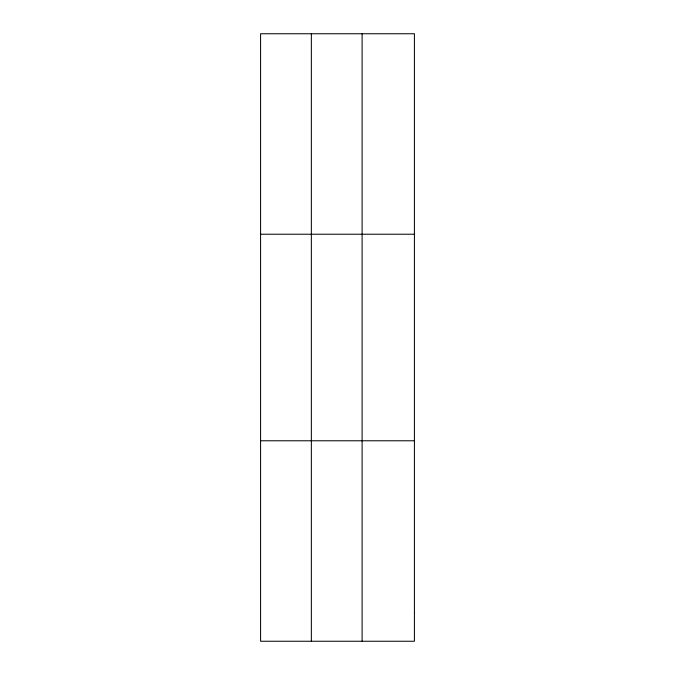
<?xml version="1.0" encoding="UTF-8"?>
<svg xmlns="http://www.w3.org/2000/svg" width="675" height="675" viewBox="0 0 675 675"><rect width="100%" height="100%" fill="white"/><g stroke="black" fill="none" stroke-linecap="round" stroke-linejoin="round"><path stroke-width="1.01" d="M311.352 33.75L311.352 641.25M362.112 33.75L362.112 641.25M260.584 234.225L414.416 234.225M260.584 440.775L414.416 440.775M414.416 612.613L414.416 641.25L260.584 641.25L260.584 33.75L414.416 33.75L414.416 612.613"/></g></svg>
